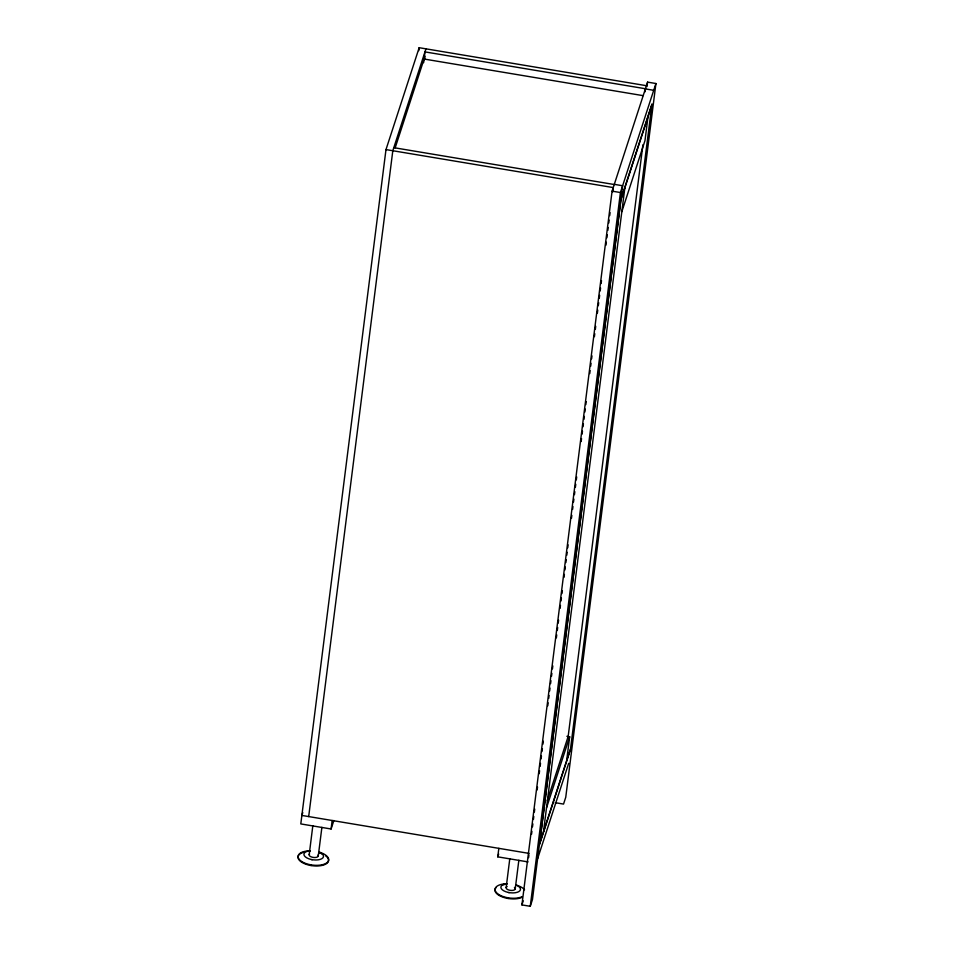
<?xml version="1.0" encoding="UTF-8"?>
<svg xmlns="http://www.w3.org/2000/svg" width="954" height="954" viewBox="0 0 954 954"><rect width="100%" height="100%" fill="white"/><g stroke="black" fill="none" stroke-linecap="round" stroke-linejoin="round"><path stroke-width="1.43" d="M312.829 825.723L309.144 855.094A4.627 2.111 7.2 0 0 313.544 857.455A4.627 2.111 7.2 0 0 318.242 856.155L321.892 827.345M318.242 856.155L318.29 855.607A4.627 2.111 7.2 0 0 318.028 855.046M509.794 858.648L506.109 888.019A4.627 2.111 7.2 0 0 510.509 890.38A4.627 2.111 7.2 0 0 515.208 889.08L518.845 860.269M515.208 889.08L515.255 888.532A4.627 2.111 7.2 0 0 514.433 887.423M646.418 85.693L419.164 47.7L385.988 149.587L300.796 823.922L331.098 828.99L333.864 820.5M308.691 816.564L392.809 150.72L425.973 48.845M311.076 865.54L311.159 864.884M418.782 50.657L419.164 47.7M423.612 62.702L424.983 51.898L645.429 88.746L644.999 91.87M424.673 59.172L425.043 56.226M331.098 828.99L332.171 820.488M528.063 861.915L497.761 856.847L498.835 848.356M508.041 898.465L508.124 897.809M614.304 184.349L622.628 185.744L532.463 899.503L530.257 906.3L521.921 904.905L612.086 191.146L647.587 82.127L655.923 83.523L565.746 797.282L563.54 804.079L555.204 802.684M528.599 857.67L528.957 854.832M531.557 834.225L531.927 831.268M532.487 826.844L532.869 823.886M533.429 819.462L533.799 816.505M534.359 812.081L534.729 809.123M537.15 789.936L537.531 786.978M539.201 773.694L539.582 770.737M540.143 766.312L540.513 763.355M541.073 758.931L541.443 755.973M542.003 751.549L542.373 748.592M542.933 744.168L543.303 741.21M547.787 705.781L548.156 702.824M548.717 698.4L549.087 695.442M549.647 691.018L550.017 688.061M550.577 683.636L550.959 680.679M551.519 676.255L551.889 673.297M552.449 668.873L552.819 665.916M556.361 637.868L556.742 634.911M557.291 630.487L557.673 627.529M558.233 623.105L558.603 620.148M560.093 608.342L560.463 605.385M561.024 600.96L561.405 598.003M561.954 593.579L562.335 590.621M564.017 577.337L564.386 574.38M564.947 569.955L565.317 566.998M565.877 562.574L566.247 559.616M566.807 555.192L567.177 552.235M567.737 547.811L568.119 544.853M571.47 518.284L571.84 515.327M572.591 509.424L572.96 506.467M573.521 502.042L573.891 499.085M574.451 494.661L574.833 491.704M575.393 487.279L575.763 484.322M576.323 479.898L576.693 476.94M581.165 441.511L581.546 438.554M582.107 434.13L582.477 431.172M583.037 426.748L583.407 423.791M583.967 419.366L584.337 416.409M584.897 411.985L585.267 409.027M585.828 404.603L586.209 401.646M589.751 373.598L590.121 370.641M590.681 366.217L591.051 363.259M591.611 358.835L591.993 355.878M594.414 336.69L594.783 333.733M595.344 329.309L595.713 326.351M597.395 313.067L597.764 310.11M598.325 305.685L598.707 302.728M599.255 298.304L599.637 295.346M600.197 290.922L600.567 287.965M601.127 283.541L601.497 280.583M605.981 245.154L606.35 242.197M606.911 237.773L607.281 234.815M607.841 230.391L608.211 227.434M608.771 223.009L609.141 220.052M609.701 215.628L610.083 212.67M612.695 192.004L613.255 187.58L385.988 149.587M530.257 906.3L620.422 192.529L655.923 83.523M543.494 831.709L624.822 187.962M647.027 86.564L647.587 82.127M642.913 144.781L568.155 736.512L547.262 800.692M566.664 760.565L569.669 736.774L566.891 736.309M647.993 116.805L644.987 140.608L621.817 211.752M395.194 147.763L424.077 59.029L643.056 95.638M302.788 812.593L301.869 815.431L529.136 853.413M620.911 199.338L651.987 103.903M497.761 856.847L498.68 854.021M546.499 807.919L569.669 736.774M539.332 845.125L570.409 749.689M521.921 904.905L523.245 900.826M537.615 858.719L568.691 763.295M311.588 859.626L312.304 859.697M508.542 892.55L509.269 892.622M645.369 88.913L653.705 90.308M393.799 147.667L614.245 184.516M612.086 191.146L620.422 192.529M309.191 854.545A4.627 2.111 7.2 0 1 309.549 854.045M319.435 852.184A15.407 7.048 7.2 0 1 324.813 863.942A15.407 7.048 7.2 0 1 300.116 860.317A15.407 7.048 7.2 0 1 310.277 850.849M325.564 855.738A15.407 7.048 7.2 0 1 322.44 865.35A15.407 7.048 7.2 0 1 301.011 861.76A15.407 7.048 7.2 0 1 304.135 852.16M319.351 852.852A15.407 7.048 7.2 0 1 322.786 854.14M319.793 852.399A9.862 4.508 7.2 0 1 320.234 859.387A9.862 4.508 7.2 0 1 305.387 856.907A9.862 4.508 7.2 0 1 310.098 850.777M506.157 887.47A4.627 2.111 7.2 0 1 507.146 886.564M522.351 896.605A15.407 7.048 7.2 0 1 497.308 893.445A15.407 7.048 7.2 0 1 507.23 883.774M516.388 885.109A15.407 7.048 7.2 0 1 524.557 889.82M522.267 897.261A15.407 7.048 7.2 0 1 502.412 896.987A15.407 7.048 7.2 0 1 496.187 887.47M502.198 884.847A15.407 7.048 7.2 0 1 504.594 884.525M516.758 885.324A9.862 4.508 7.2 0 1 517.199 892.312A9.862 4.508 7.2 0 1 502.341 889.832A9.862 4.508 7.2 0 1 507.063 883.702M620.947 199.851L539.63 843.598L570.54 748.675L651.856 104.928L620.947 199.851"/></g></svg>
